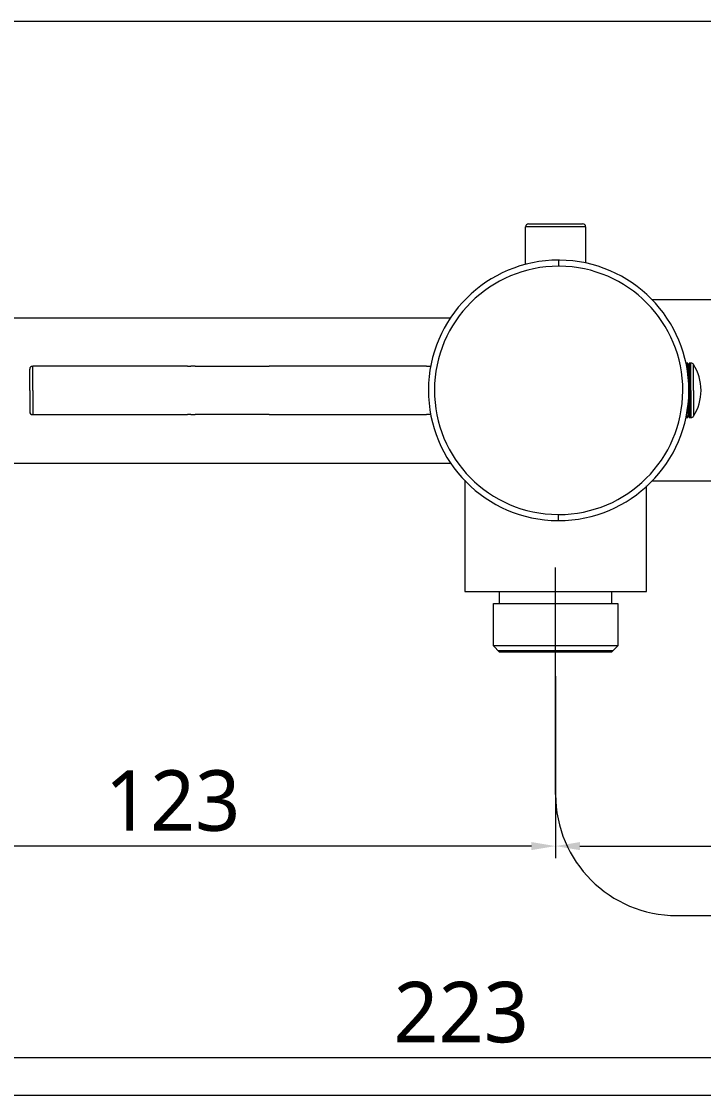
# Model space of a CAD drawing. Extents: x 5217 to 6345, y 0 to 827.
# Drawn here: x 5866.5 to 5979, y 102.2 to 279.5 of the extents above; entities that cross this region are included whole.
import ezdxf

# ---------------------------------------------------------------- set-up
doc = ezdxf.new("R2010")
doc.units = 0
doc.header["$LTSCALE"] = 30
doc.header["$MEASUREMENT"] = 0
doc.header["$PDMODE"] = 3
doc.header["$PDSIZE"] = -10
doc.linetypes.add('CENTER', pattern=[2, 1.25, -0.25, 0.25, -0.25])
doc.linetypes.add('HIDDEN2', pattern=[4.7625, 3.175, -1.5875])
doc.layers.get('0').update_dxf_attribs({"linetype": 'CONTINUOUS'})
doc.layers.get('DEFPOINTS').update_dxf_attribs({"linetype": 'CONTINUOUS'})
for name, color, linetype in [('1', 7, 'CONTINUOUS'), ('2', 1, 'HIDDEN2'), ('DEF_LAYER_ASSEM_MEMBER', 7, 'CONTINUOUS')]:
    doc.layers.add(name, color=color, linetype=linetype)
doc.layers.add('치수선', color=7, linetype='CONTINUOUS', lineweight=20)
doc.styles.add('Daelim Dimension', font='NanumGothic.ttf')
doc.dimstyles.new('DEFAULT', dxfattribs={"dimscale": 2, "dimtxt": 2, "dimasz": 2, "dimexe": 0, "dimexo": 2, "dimgap": 1, "dimtad": 1, "dimdec": 1, "dimzin": 9, "dimdsep": 46, "dimtxsty": 'Daelim Dimension', "dimcen": 0.5, "dimclrd": 252, "dimclre": 252, "dimclrt": 3, "dimadec": 1, "dimazin": 0, "dimtfac": 1, "dimtdec": 1, "dimtix": 1, "dimtmove": 0, "dimatfit": 3, "dimfxl": 1, "dimtolj": 1, "dimtzin": 1, "dimlwd": 9, "dimlwe": 9, "dimarcsym": 0})

# ---------------------------------------------------------------- blocks, each defined once
blk = doc.blocks.new('*D11')
at = {"color": 5, "lineweight": 9, "ltscale": 0.5, "transparency": 16777216}
for p, q in [((5954.62, 171.41), (5954.62, 141.37)), ((6049.85, 154.53), (6049.85, 141.37)), ((5958.62, 143.37), (6045.85, 143.37))]:
    blk.add_line(p, q, dxfattribs=at)
at = {"color": 5, "ltscale": 0.5, "transparency": 16777216}
for points in [[(5958.62, 144.03), (5958.62, 142.7), (5954.62, 143.37)], [(6045.85, 144.03), (6045.85, 142.7), (6049.85, 143.37)]]:
    blk.add_solid(points, dxfattribs=at)
at = {"layer": 'DEFPOINTS', "color": 0, "ltscale": 0.5, "transparency": 16777216}
for p in [(5954.62, 175.41), (6049.85, 158.53), (6049.85, 143.37)]:
    blk.add_point(p, dxfattribs=at)
at = {"color": 7, "ltscale": 0.5, "transparency": 16777216, "insert": (6020.11, 150.77), "char_height": 10, "attachment_point": 5, "style": 'Daelim Dimension'}
blk.add_mtext('\\A1;100', dxfattribs=at)
blk = doc.blocks.new('*D12')
at = {"color": 5, "lineweight": 9, "ltscale": 0.5, "transparency": 16777216}
for p, q in [((5828.21, 176.41), (5828.21, 141.37)), ((5954.62, 171.41), (5954.62, 141.37)), ((5950.62, 143.37), (5832.21, 143.37))]:
    blk.add_line(p, q, dxfattribs=at)
at = {"color": 5, "ltscale": 0.5, "transparency": 16777216}
for points in [[(5832.21, 144.03), (5832.21, 142.7), (5828.21, 143.37)], [(5950.62, 144.03), (5950.62, 142.7), (5954.62, 143.37)]]:
    blk.add_solid(points, dxfattribs=at)
at = {"layer": 'DEFPOINTS', "color": 0, "ltscale": 0.5, "transparency": 16777216}
for p in [(5828.21, 180.41), (5954.62, 175.41), (5828.21, 143.37)]:
    blk.add_point(p, dxfattribs=at)
at = {"color": 7, "ltscale": 0.5, "transparency": 16777216, "insert": (5891.41, 150.82), "char_height": 10, "attachment_point": 5, "style": 'Daelim Dimension'}
blk.add_mtext('\\A1;123', dxfattribs=at)
blk = doc.blocks.new('*D14')
at = {"color": 5, "lineweight": 9, "ltscale": 0.5, "transparency": 16777216}
for p, q in [((5828.21, 176.41), (5828.21, 106.44)), ((6049.85, 154.48), (6049.85, 106.44)), ((5832.21, 108.44), (6045.85, 108.44))]:
    blk.add_line(p, q, dxfattribs=at)
at = {"color": 5, "ltscale": 0.5, "transparency": 16777216}
for points in [[(5832.21, 109.11), (5832.21, 107.78), (5828.21, 108.44)], [(6045.85, 109.11), (6045.85, 107.78), (6049.85, 108.44)]]:
    blk.add_solid(points, dxfattribs=at)
at = {"layer": 'DEFPOINTS', "color": 0, "ltscale": 0.5, "transparency": 16777216}
for p in [(5828.21, 180.41), (6049.85, 158.48), (6049.85, 108.44)]:
    blk.add_point(p, dxfattribs=at)
at = {"color": 7, "ltscale": 0.5, "transparency": 16777216, "insert": (5939.03, 115.89), "char_height": 10, "attachment_point": 5, "style": 'Daelim Dimension'}
blk.add_mtext('\\A1;223', dxfattribs=at)

msp = doc.modelspace()

# ---------------------------------------------------------------- linework, layer by layer
at = {"color": 5, "lineweight": 9, "ltscale": 0.5}
msp.add_line((5998.11, 279.51), (5793.84, 279.51), dxfattribs=at)
at = {"layer": '1', "color": 7, "linetype": 'Continuous', "lineweight": 18}
for p, q in [((5949.67, 239.41), (5949.67, 245.61)), ((5950.17, 246.11), (5959.07, 246.11)), ((5959.57, 245.61), (5959.57, 239.64)), ((5867.82, 218.61), (5867.82, 222.11)), ((5893.86, 222.61), (5868.32, 222.61)), ((5895.12, 222.61), (5894.41, 222.61)), ((5895.12, 222.61), (5907.32, 222.61)), ((5933.32, 222.61), (5907.32, 222.61)), ((5976.46, 223.11), (5976.22, 223.11)), ((5976.62, 218.61), (5976.62, 223.01)), ((5976.96, 223.11), (5976.72, 223.11)), ((5867.82, 218.61), (5867.82, 215.11)), ((5976.62, 218.61), (5976.62, 214.21)), ((5868.32, 214.61), (5893.86, 214.61)), ((5894.41, 214.61), (5895.12, 214.61)), ((5907.32, 214.61), (5895.12, 214.61)), ((5907.32, 214.61), (5933.32, 214.61)), ((5976.22, 214.11), (5976.46, 214.11)), ((5976.72, 214.11), (5976.96, 214.11)), ((5939.62, 185.41), (5969.62, 185.41)), ((5945.37, 183.41), (5945.37, 185.41)), ((5963.87, 185.41), (5963.87, 183.41)), ((5944.37, 183.41), (5964.87, 183.41)), ((5944.37, 176.41), (5944.37, 183.41)), ((5964.87, 183.41), (5964.87, 176.41)), ((5945.37, 175.41), (5944.37, 176.41)), ((5964.87, 176.41), (5944.37, 176.41)), ((5945.12, 175.66), (5964.12, 175.66)), ((5945.12, 175.66), (5964.12, 175.66)), ((5964.87, 176.41), (5963.87, 175.41)), ((5963.87, 175.41), (5945.37, 175.41))]:
    msp.add_line(p, q, dxfattribs=at)
at = {"layer": '1', "color": 7, "linetype": 'Continuous', "lineweight": 13}
for p, q in [((5959.57, 245.61), (5949.67, 245.61)), ((5955.12, 240.11), (5955.12, 239.11)), ((5868.32, 218.61), (5868.32, 222.61)), ((5976.22, 222.74), (5976.22, 223.11)), ((5976.46, 221.19), (5976.46, 223.11)), ((5976.72, 218.61), (5976.72, 223.11)), ((5976.96, 218.61), (5976.96, 223.11)), ((5977.38, 218.61), (5977.38, 222.87)), ((5868.32, 218.61), (5868.32, 214.61)), ((5976.72, 218.61), (5976.72, 214.11)), ((5976.96, 218.61), (5976.96, 214.11)), ((5977.38, 218.61), (5977.38, 214.34)), ((5976.46, 216.02), (5976.46, 214.11)), ((5976.22, 214.48), (5976.22, 214.11)), ((5955.12, 197.11), (5955.12, 198.11))]:
    msp.add_line(p, q, dxfattribs=at)
at = {"layer": '1', "color": 7, "linetype": 'Continuous', "lineweight": 18}
for centre, radius, start, end in [((5950.17, 245.61), 0.5, 90, 180), ((5959.07, 245.61), 0.5, 360, 90), ((5955.12, 218.61), 21.5, 90, 269.5886), ((5955.12, 218.61), 21.5, 270, 89.5886), ((5955.12, 218.61), 21.5, 89.5886, 90), ((5868.32, 222.11), 0.5, 90, 180), ((5976.22, 223.01), 0.1, 90, 134.4982), ((5976.72, 223.01), 0.1, 90, 138.5565), ((5976.96, 222.61), 0.5, 32.2309, 90), ((5970.62, 218.61), 8, 0, 32.231), ((5970.62, 218.61), 8, 327.769, 0), ((5868.32, 215.11), 0.5, 180, 270), ((5976.22, 214.21), 0.1, 225.5018, 270), ((5976.72, 214.21), 0.1, 221.4435, 270), ((5976.96, 214.61), 0.5, 270, 327.7691), ((5955.12, 218.61), 21.5, 269.5886, 270)]:
    msp.add_arc(centre, radius, start, end, dxfattribs=at)
at = {"layer": '1', "color": 7, "linetype": 'Continuous', "lineweight": 13}
for start, end in [(90, 269.5886), (89.5886, 90), (270, 89.5886), (269.5886, 270)]:
    msp.add_arc((5955.12, 218.61), 20.5, start, end, dxfattribs=at)
at = {"layer": '1', "color": 7, "linetype": 'Continuous', "lineweight": 18}
for points in [[(5970.48, 233.61), (5991.62, 233.61)], [(5893.86, 222.61), (5894.41, 222.61)], [(5933.32, 222.61), (5934.01, 222.61)], [(5894.41, 214.61), (5893.86, 214.61)], [(5934.03, 214.61), (5933.32, 214.61)], [(5939.62, 203.77), (5939.62, 185.41)], [(5969.62, 185.41), (5969.62, 202.86)], [(5991.62, 203.61), (5970.49, 203.61)]]:
    msp.add_open_spline(points, degree=1, dxfattribs=at)
at = {"layer": '2', "color": 7, "linetype": 'Continuous', "lineweight": 18}
for p, q in [((5937.23, 230.53), (5865.1, 230.53)), ((5937.32, 206.53), (5865.1, 206.53))]:
    msp.add_line(p, q, dxfattribs=at)
at = {"layer": 'DEF_LAYER_ASSEM_MEMBER', "color": 1, "linetype": 'CENTER', "lineweight": 5}
for p, q in [((5954.62, 151.89), (5954.62, 191.43)), ((5974.62, 131.89), (5980.77, 131.89))]:
    msp.add_line(p, q, dxfattribs=at)
msp.add_arc((5974.62, 151.89), 20, 180, 270, dxfattribs=at)
at = {"layer": '치수선'}
msp.add_line((6049.85, 102.19), (5350.3, 102.19), dxfattribs=at)

# ---------------------------------------------------------------- dimensions: what is measured, and where the dimension line sits
at = {"color": 5, "ltscale": 0.5}
for base, p1, p2, text, picture, middle in [((5828.21, 143.37), (5954.62, 175.41), (5828.21, 180.41), '123', '*D12', (5891.41, 150.82)), ((6049.85, 108.44), (5828.21, 180.41), (6049.85, 158.48), '223', '*D14', (5939.03, 115.89))]:
    dim = msp.add_linear_dim(base=base, p1=p1, p2=p2, text=text, dimstyle='DEFAULT', override={"dimtxt": 5, "dimexe": 1, "dimdec": 0, "dimclrd": 5, "dimclre": 5, "dimclrt": 7}, dxfattribs=at)
    dim.commit()
    dim.dimension.update_dxf_attribs({"geometry": picture, "text_midpoint": middle})
dim = msp.add_linear_dim(base=(6049.85, 143.37), p1=(5954.62, 175.41), p2=(6049.85, 158.53), text='100', dimstyle='DEFAULT', override={"dimtxt": 5, "dimexe": 1, "dimdec": 0, "dimclrd": 5, "dimclre": 5, "dimclrt": 7}, dxfattribs=at)
dim.commit()
dim.dimension.update_dxf_attribs({"geometry": '*D11', "text_midpoint": (6020.11, 143.37), "dimtype": 160})

doc.saveas('drawing.dxf')
